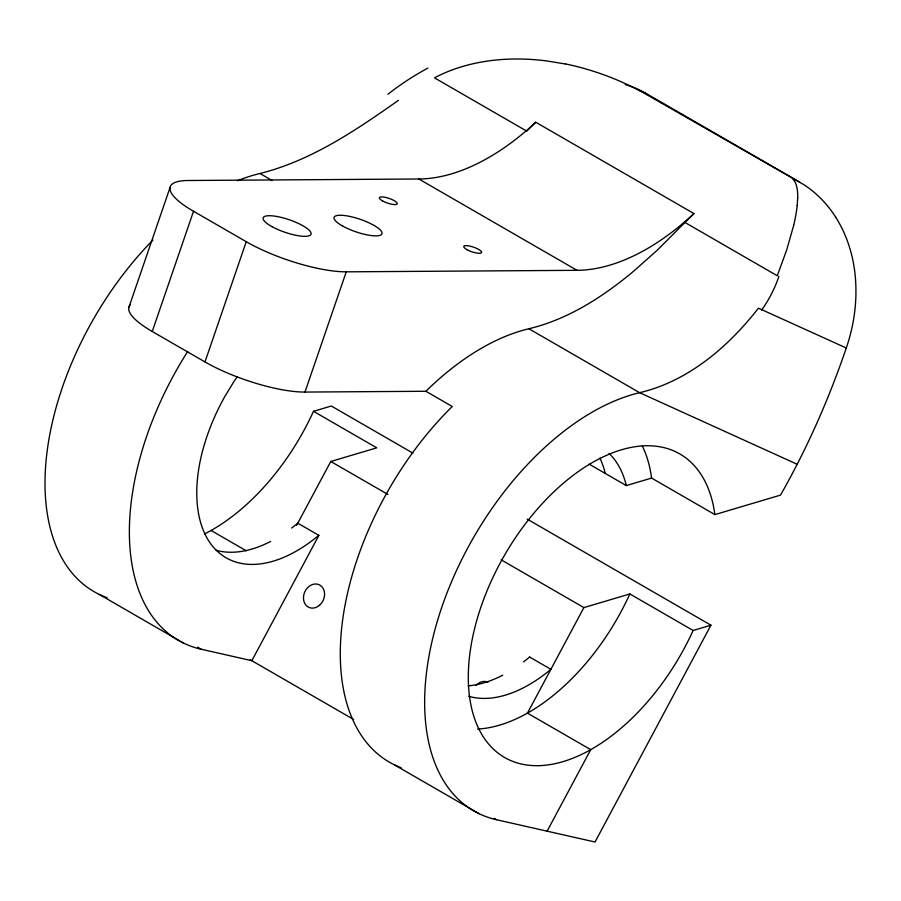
<?xml version="1.0" encoding="UTF-8"?>
<svg xmlns="http://www.w3.org/2000/svg" width="901" height="901" viewBox="0 0 901 901"><rect width="100%" height="100%" fill="white"/><g stroke="black" fill="none" stroke-linecap="round" stroke-linejoin="round"><path stroke-width="1.35" d="M797.689 198.051L797.205 205.462M793.691 225.351L786.731 249.814L777.27 275.762L684.963 222.468L657.234 250.208L633.392 271.426M170.098 187.34L128.82 307.579M401.136 767.72A236.974 136.817 -60 0 1 342.876 618.277A236.974 136.817 -60 0 1 452.257 406.497L425.891 391.271L304.977 392.07A74.569 19.518 18.9 0 1 204.977 361.932L152.246 331.489L193.524 211.262A74.569 19.518 18.9 0 1 188.061 180.504L418.841 178.995A223.752 129.181 -60 0 0 535.746 122.221L693.928 213.56L684.963 222.468M204.977 361.932L246.243 241.705L193.524 211.262M304.977 392.07L346.243 271.832L577.023 270.323A223.752 129.181 -60 0 0 693.928 213.548M835.734 217.265A149.014 121.477 -65.6 0 1 853.562 263.847L853.844 265.48A149.07 121.522 -65.6 0 1 855.939 292.025L855.927 294.041A149.453 121.838 -65.6 0 1 846.287 348C828.931 398.94 807.15 448.36 780.48 495.133L714.876 514.606A175.233 101.171 -60 0 0 542.571 503.287A175.233 101.171 -60 0 0 496.023 751.445A175.233 101.171 -60 0 0 693.128 630.486L710.945 625.193L527.209 519.122M296.666 525.283L330.791 461.481L376.764 447.831L313.492 411.306A175.233 101.171 -60 0 1 204.471 534M693.128 630.486L629.855 593.95L583.893 607.601L527.445 713.13L590.718 749.655L547.121 831.173M710.945 625.193L595.032 842.018L496.485 819.719L494.075 818.322M535.746 122.232L526.781 131.141L434.462 77.846C456.469 66.201 481.258 60.547 506.013 59.263A232.402 228.843 -46.7 0 1 546.794 60.953L565.524 64.005M632.952 271.798C602.409 297.139 567.9 319.416 528.876 328.752A236.974 136.817 -60 0 0 425.891 391.271M398.456 100.338C355.782 130.352 311.262 160.671 259.972 173.499A236.974 136.817 -60 0 0 237.504 180.718M313.492 411.306L331.309 406.013L412.827 453.079M589.355 464.252L626.285 485.583L651.592 478.071L714.876 514.606M197.601 647.155L201.216 649.238L251.841 660.703L318.875 535.374L297.78 523.199A141.603 81.754 -60 0 1 291.586 528.042M799.536 182.036L646.558 93.727L639.789 90.652L803.962 184.75A149.453 121.838 -65.6 0 1 827.501 205.867L829.945 208.931A148.552 121.094 -65.6 0 1 834.585 215.452L835.756 217.254M846.264 347.989L758.439 308.176C728.211 346.874 688.42 381.168 639.609 392.678A236.974 136.817 -60 0 0 441.141 609.155A236.974 136.817 -60 0 0 496.485 819.719M797.013 464.206L639.609 392.678L528.876 328.752M418.841 178.995L577.023 270.323M259.972 173.499L272.136 180.527M330.791 461.481L387.982 494.491M501.147 559.825L583.893 607.601M529.788 657.144L550.883 669.319A141.66 81.788 -60 0 1 468.689 696.27M211.082 530.475L246.367 550.849M250.219 659.769L353.654 719.482M99.301 594.435L183.297 642.976M394.21 764.735L478.938 813.626M599.908 458.08A141.829 81.89 -60 0 1 605.235 473.374M642.312 445.995A175.233 101.171 -60 0 1 651.592 478.071M629.855 593.95A175.233 101.171 -60 0 1 477.564 729.055M609.076 453.428A141.772 81.856 -60 0 1 626.308 485.571M529.743 656.919A141.547 81.721 -60 0 1 523.571 661.852M502.679 675.209A141.547 81.721 -60 0 1 468.171 685.841M318.853 535.284A141.603 81.754 -60 0 1 200.191 461.019L201.374 455.692A143.732 82.982 -60 0 1 224.698 396.733L233.933 381.54A141.097 81.462 -60 0 1 237.267 376.674M270.672 541.411A141.603 81.754 -60 0 1 216.172 550.297M625.294 84.581A149.127 121.567 -65.6 0 1 646.558 93.727M201.216 649.238A236.974 136.817 -60 0 1 187.746 351.424M107.163 597.723A236.974 136.817 -60 0 1 47.1 451.525A236.974 136.817 -60 0 1 152.9 240.094M778.937 276.269A167.868 144.892 12.1 0 1 761.638 310.023M346.243 271.832A74.569 19.518 18.9 0 1 246.243 241.705M387.937 94.256A167.868 96.17 -25.7 0 1 427.907 68.071M797.182 205.507A232.402 39.092 -62.3 0 1 793.713 225.318M792.745 179.085A288.027 48.451 -62.3 0 1 797.734 197.983M565.535 63.926A288.027 283.612 -46.7 0 1 639.564 90.652M152.246 331.489A74.569 19.518 18.9 0 1 130.217 304.977M475.976 685.515A12.423 10.125 -65.6 0 1 487.97 682.192M382.655 200.968A9.427 2.466 18.9 0 0 397.15 203.964A9.427 2.466 18.9 0 0 385.121 197.308A9.427 2.466 18.9 0 0 382.655 200.968M467.022 249.678A9.427 2.466 18.9 0 0 481.506 252.674A9.427 2.466 18.9 0 0 469.489 246.018A9.427 2.466 18.9 0 0 467.022 249.678M342.876 226.174A25.273 6.611 18.9 0 0 381.72 234.204A25.273 6.611 18.9 0 0 349.487 216.353A25.273 6.611 18.9 0 0 342.876 226.174M271.967 226.635A25.273 6.611 18.9 0 0 310.822 234.665A25.273 6.611 18.9 0 0 278.578 216.814A25.273 6.611 18.9 0 0 271.967 226.635M319.371 605.393A12.423 10.125 -65.6 0 0 319.236 584.772A12.423 10.125 -65.6 0 0 303.468 597.982A12.423 10.125 -65.6 0 0 319.371 605.393"/></g></svg>
